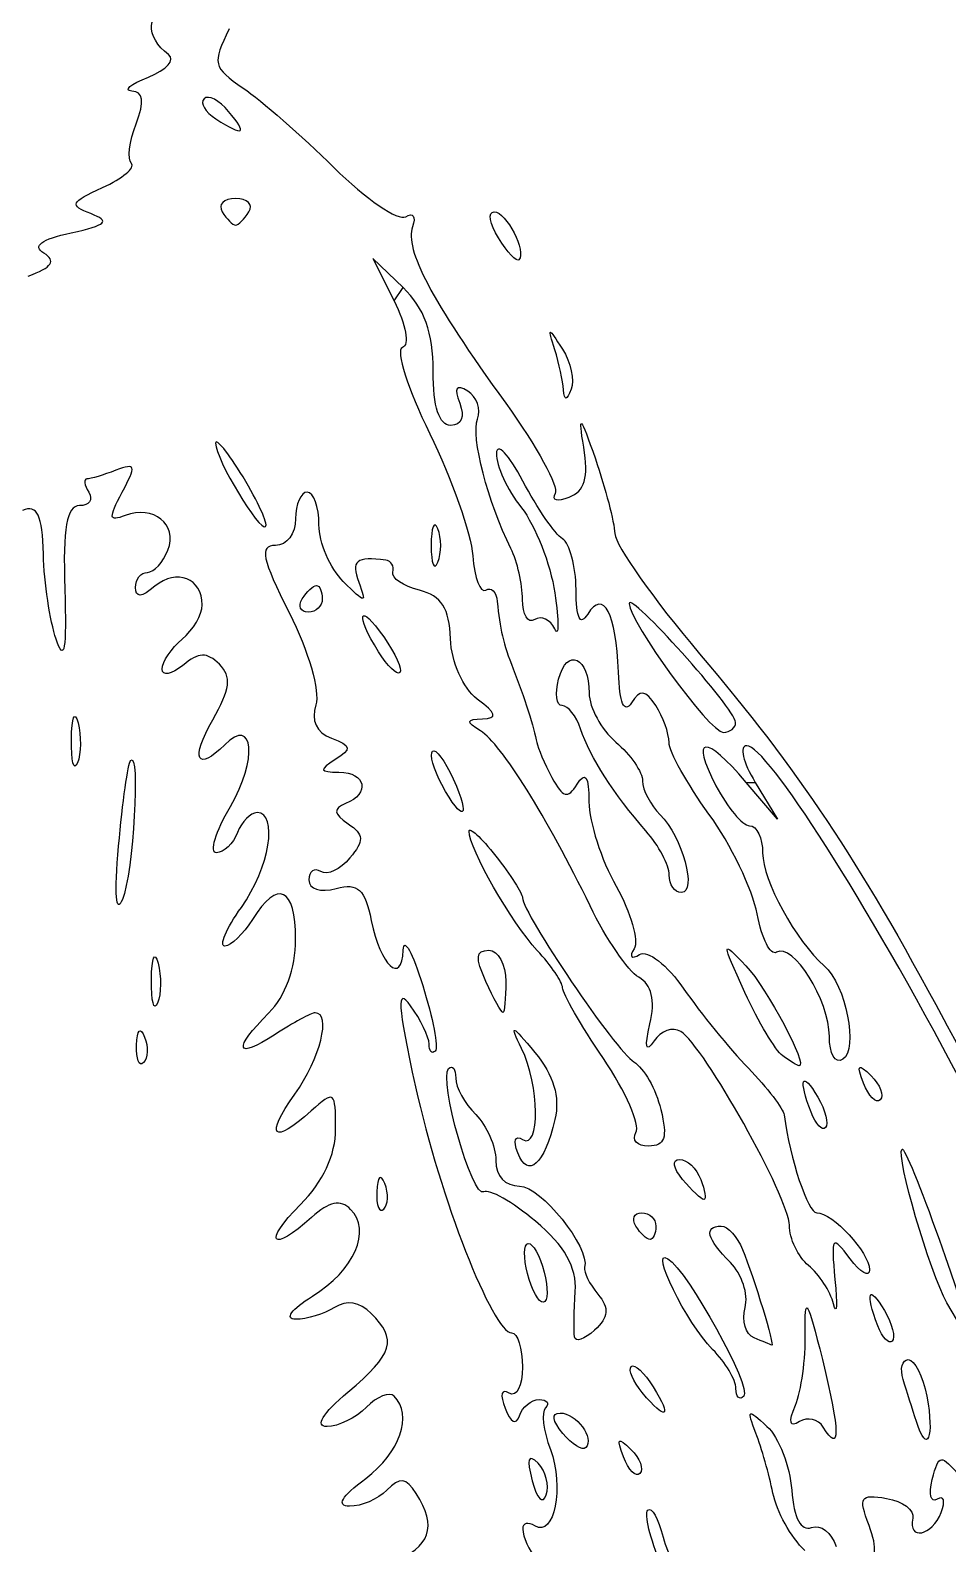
# Model space of a CAD drawing. Extents: x 2 to 593, y 3 to 839.
# Drawn here: x 177.8 to 215.2, y 163.8 to 225.5 of the extents above; entities that cross this region are included whole.
import ezdxf

# ---------------------------------------------------------------- set-up
doc = ezdxf.new("R2010")
doc.units = 0
doc.layers.add('Capa_1', color=7, linetype='CONTINUOUS')

msp = doc.modelspace()

# ---------------------------------------------------------------- linework, layer by layer
at = {"layer": 'Capa_1', "color": 7}
for points in [[(185.891544, 222.225808), (185.891544, 222.225808)], [(186.718936, 218.130296), (186.718936, 218.130296)], [(196.899616, 217.066224), (196.899616, 217.066224)], [(193.004832, 215.037856), (191.774968, 216.225344), (192.640848, 214.498984)], [(199.553304, 210.873408), (199.553304, 210.873408)], [(186.478144, 207.318688), (186.478144, 207.318688)], [(194.427672, 205.202816), (194.427672, 205.202816)], [(188.896192, 202.345256), (188.896192, 202.345256)], [(192.0054, 200.185368), (192.0054, 200.185368)], [(206.570976, 197.310256), (206.570976, 197.310256)], [(179.4768, 196.62072), (179.4768, 196.62072)], [(194.586544, 194.771472), (194.586544, 194.771472)], [(207.370512, 194.860992), (208.279808, 193.364128), (207.004432, 194.860992)], [(181.402712, 192.266208), (181.402712, 192.266208)], [(203.864848, 191.084168), (203.864848, 191.084168)], [(182.742688, 186.823056), (182.742688, 186.823056)], [(196.384816, 186.74156), (196.384816, 186.74156)], [(182.135248, 184.14684), (182.135232, 184.14684)], [(208.491472, 183.710808), (208.49152, 183.710808)], [(211.792408, 182.590368), (211.792408, 182.590368)], [(209.6474, 181.410184), (209.6474, 181.410184)], [(202.507136, 180.577648), (202.507136, 180.577648)], [(197.683704, 179.747872), (197.683736, 179.747872)], [(192.261744, 178.497464), (192.261752, 178.497464)], [(204.40916, 178.66756), (204.40916, 178.66756)], [(202.504064, 176.762464), (202.504064, 176.762464)], [(198.149544, 174.5852), (198.149544, 174.5852)], [(215.19364, 173.63264), (215.19364, 173.63264)], [(199.996976, 172.25044), (199.996968, 172.25044)], [(212.368968, 172.701136), (212.368968, 172.701136)], [(207.3246, 172.20484), (207.3246, 172.20484)], [(202.765296, 169.97172), (202.765296, 169.97172)], [(206.586424, 170.140008), (206.586424, 170.140008)], [(210.1414, 168.570448), (210.14136, 168.570448)], [(213.94748, 168.792032), (213.94748, 168.792032)], [(199.521248, 168.312464), (199.521248, 168.312464)], [(201.994736, 167.3496), (201.994736, 167.3496)], [(198.513392, 167.090832), (198.513392, 167.090832)]]:
    msp.add_lwpolyline(points, close=True, dxfattribs=at)
for points in [[(183.439704, 224.544784), (182.478696, 225.232752), (182.519552, 226.447144), (183.491144, 226.074304)], [(185.918736, 225.590616), (185.210176, 224.182528), (185.248832, 224.017128), (186.482672, 223.177456)], [(182.623232, 223.626736), (183.364464, 223.922504), (183.731872, 224.335632), (183.439704, 224.544784)], [(181.942472, 223.054472), (181.575664, 223.073432), (181.881992, 223.330968), (182.623232, 223.626736)], [(182.113296, 221.715144), (182.468376, 222.649072), (182.419816, 223.029776), (181.942472, 223.054472)], [(185.891544, 222.225808), (185.512848, 222.682104), (185.061312, 222.913728), (184.888112, 222.740528)], [(186.482672, 223.177456), (187.211216, 222.681656), (188.877152, 221.222072), (190.184752, 219.933912)], [(184.888112, 222.740528), (184.714904, 222.567328), (184.933472, 222.197744), (185.373912, 221.919232)], [(185.373912, 221.919232), (186.526208, 221.190504), (186.676768, 221.279672), (185.891544, 222.225808)], [(181.924952, 220.102584), (181.755696, 220.27184), (181.840448, 220.997504), (182.113296, 221.715144)], [(180.750008, 219.11928), (181.565488, 219.49084), (182.094216, 219.93332), (181.924952, 220.102584)], [(190.184752, 219.933912), (191.492352, 218.645768), (192.810072, 217.745016), (193.113024, 217.932248)], [(180.271432, 218.056384), (179.380992, 218.399864), (179.435176, 218.5202), (180.750008, 219.11928)], [(186.174616, 218.674608), (185.690224, 218.674608), (185.44528, 218.429664), (185.630304, 218.130296)], [(186.718936, 218.130296), (186.90396, 218.429664), (186.659016, 218.674608), (186.174616, 218.674608)], [(179.462624, 217.27396), (180.927272, 217.593152), (181.082648, 217.743464), (180.271432, 218.056384)], [(185.630304, 218.130296), (185.815328, 217.83092), (186.060272, 217.585976), (186.174616, 217.585976)], [(186.174616, 217.585976), (186.288968, 217.585976), (186.533912, 217.83092), (186.718936, 218.130296)], [(193.113024, 217.932248), (193.418616, 218.121112), (193.543352, 217.936248), (193.393216, 217.516512)], [(196.899616, 217.066224), (196.534192, 217.65136), (196.456024, 218.130104), (196.725912, 218.130104)], [(196.725912, 218.130104), (197.214576, 218.130104), (198.056168, 216.494504), (197.733512, 216.171848)], [(178.355552, 216.442624), (177.878536, 216.737432), (178.237448, 217.006952), (179.462624, 217.27396)], [(193.393216, 217.516512), (193.063856, 216.596232), (194.142288, 214.555888), (197.194072, 210.325424)], [(197.733512, 216.171848), (197.640296, 216.078624), (197.26504, 216.481096), (196.899616, 217.066224)], [(177.719064, 215.508968), (178.692328, 215.869624), (178.867336, 216.126328), (178.355552, 216.442624)], [(194.234696, 211.635888), (194.234696, 213.22188), (193.885656, 214.187384), (193.004832, 215.037856)], [(192.640848, 214.498984), (193.132416, 213.518928), (193.279104, 212.69536), (192.980192, 212.59388)], [(199.197072, 212.506352), (198.899304, 213.454128), (198.914664, 213.455312), (199.507752, 212.530352)], [(192.980192, 212.59388), (192.690584, 212.495576), (193.191536, 210.915296), (194.0934, 209.082144)], [(199.553304, 210.873408), (199.529704, 211.223144), (199.36936, 211.957968), (199.197072, 212.506352)], [(199.507752, 212.530352), (199.85092, 211.995168), (200.011224, 211.260344), (199.863984, 210.897408)], [(194.950344, 209.421408), (194.476296, 209.421408), (194.234696, 210.169), (194.234696, 211.635888)], [(195.64476, 210.816432), (195.174544, 211.10704), (195.075896, 210.95916), (195.318416, 210.327168)], [(196.041728, 209.678176), (196.194056, 210.075136), (196.015408, 210.587352), (195.64476, 210.816432)], [(199.863984, 210.897408), (199.67076, 210.421136), (199.58432, 210.414456), (199.553304, 210.873408)], [(195.318416, 210.327168), (195.533992, 209.7654), (195.394176, 209.421408), (194.950344, 209.421408)], [(197.194072, 210.325424), (198.464952, 208.563704), (199.37076, 206.90548), (199.206984, 206.640488)], [(200.376008, 208.52856), (200.147192, 209.923432), (200.232344, 209.837768), (200.8504, 208.051312)], [(197.406064, 204.393888), (196.46672, 206.277472), (195.770912, 208.972448), (196.041728, 209.678176)], [(185.360184, 208.688768), (185.357784, 208.054368), (187.160168, 205.054376), (187.400048, 205.294256)], [(186.478144, 207.318688), (185.864384, 208.325416), (185.361296, 208.941952), (185.360184, 208.688768)], [(194.0934, 209.082144), (194.995272, 207.248992), (195.786968, 205.007152), (195.852744, 204.100264)], [(197.896352, 207.143344), (197.313632, 208.246592), (196.82604, 208.75364), (196.812816, 208.270112)], [(196.812816, 208.270112), (196.799616, 207.786576), (197.258496, 206.793784), (197.832624, 206.063904)], [(199.78204, 206.493616), (200.417896, 206.737616), (200.57916, 207.290112), (200.376008, 208.52856)], [(200.8504, 208.051312), (201.264688, 206.853824), (201.622488, 205.482784), (201.645496, 205.004568)], [(181.294576, 207.589536), (180.7862, 207.394456), (180.253368, 207.234848), (180.110504, 207.234848)], [(181.547928, 206.690536), (182.137848, 207.7928), (182.10724, 207.901384), (181.294576, 207.589536)], [(180.110504, 207.234848), (179.967632, 207.234848), (180.00212, 206.989904), (180.187144, 206.690536)], [(187.400048, 205.294256), (187.50676, 205.400968), (187.091904, 206.31196), (186.478144, 207.318688)], [(199.50524, 204.79788), (199.203064, 204.984632), (198.479064, 206.040096), (197.896352, 207.143344)], [(178.336296, 204.163272), (178.294616, 205.776264), (178.0962, 206.191376), (177.47996, 205.954904)], [(180.187144, 206.690536), (180.37216, 206.39116), (180.202904, 206.146664), (179.811032, 206.147208)], [(181.670048, 205.741168), (181.002896, 205.48516), (180.983504, 205.635904), (181.547928, 206.690536)], [(183.413232, 204.33368), (183.81684, 205.38548), (182.82664, 206.184992), (181.670048, 205.741168)], [(189.100384, 206.69988), (188.838432, 206.69988), (188.624104, 206.209992), (188.624104, 205.611248)], [(189.576656, 205.368248), (189.576656, 206.100648), (189.362336, 206.69988), (189.100384, 206.69988)], [(199.206984, 206.640488), (199.043208, 206.375496), (199.301984, 206.3094), (199.78204, 206.493616)], [(179.811032, 206.147208), (179.288032, 206.147752), (179.127792, 205.243024), (179.208576, 202.74524)], [(188.624104, 205.611248), (188.624104, 205.00108), (188.261232, 204.522616), (187.798464, 204.522616)], [(194.427672, 205.202816), (194.276672, 205.577032), (194.15312, 205.270896), (194.15312, 204.522424)], [(197.832624, 206.063904), (198.406744, 205.334016), (199.019472, 203.770104), (199.194232, 202.588528)], [(190.566792, 203.054912), (190.022216, 203.594856), (189.576656, 204.635856), (189.576656, 205.368248)], [(194.427672, 203.842032), (194.578672, 204.216248), (194.578672, 204.8286), (194.427672, 205.202816)], [(201.645496, 205.004568), (201.668536, 204.526344), (203.223824, 202.321872), (205.101776, 200.105736)], [(182.57832, 203.424648), (182.845664, 203.424648), (183.221376, 203.833704), (183.413232, 204.33368)], [(187.798464, 204.522616), (187.135616, 204.522616), (187.248088, 203.979416), (188.368864, 201.767664)], [(194.15312, 204.522424), (194.15312, 203.773992), (194.276672, 203.467816), (194.427672, 203.842032)], [(197.877416, 202.320576), (197.877416, 202.941056), (197.665312, 203.87404), (197.406064, 204.393888)], [(200.062976, 202.721432), (200.058976, 203.67672), (199.807408, 204.611128), (199.50524, 204.79788)], [(178.8546, 200.703072), (178.599376, 201.451504), (178.366136, 203.008592), (178.336296, 204.163272)], [(192.298232, 203.923832), (191.105144, 204.082904), (190.868832, 203.890312), (191.196224, 203.025712)], [(192.588544, 203.433968), (192.653424, 203.673456), (192.522784, 203.893896), (192.298232, 203.923832)], [(195.852744, 204.100264), (195.918504, 203.193384), (196.156024, 202.564448), (196.380552, 202.702632)], [(182.09224, 202.81368), (182.09224, 203.149712), (182.310984, 203.424648), (182.57832, 203.424648)], [(184.813808, 202.0984), (184.813808, 203.188352), (183.774584, 203.59896), (182.884864, 202.86056)], [(193.677168, 202.694328), (193.01356, 202.861648), (192.52368, 203.19448), (192.588544, 203.433968)], [(179.208576, 202.74524), (179.288416, 200.278056), (179.191056, 199.71648), (178.8546, 200.703072)], [(182.884864, 202.86056), (182.32664, 202.39728), (182.09224, 202.383424), (182.09224, 202.81368)], [(188.896192, 202.345256), (189.081216, 202.644624), (189.340616, 202.889568), (189.472632, 202.889568)], [(189.472632, 202.889568), (189.604648, 202.889568), (189.712664, 202.644624), (189.712664, 202.345256)], [(191.196224, 203.025712), (191.530816, 202.142112), (191.485256, 202.144224), (190.566792, 203.054912)], [(194.94268, 200.715096), (194.89876, 201.963848), (194.57668, 202.467536), (193.677168, 202.694328)], [(196.380552, 202.702632), (196.60508, 202.840816), (196.81704, 202.633272), (196.851576, 202.241368)], [(199.194232, 202.588528), (199.368984, 201.40696), (199.368208, 200.74792), (199.192632, 201.124)], [(200.539256, 201.72304), (200.221104, 201.220936), (200.06864, 201.540536), (200.062976, 202.721432)], [(201.792256, 199.354336), (201.701368, 201.771928), (201.186712, 202.744856), (200.539256, 201.72304)], [(206.570976, 197.310256), (206.549856, 197.86828), (202.231904, 202.685824), (202.231904, 202.15136)], [(183.997336, 200.703088), (184.446392, 201.075768), (184.813808, 201.703656), (184.813808, 202.0984)], [(189.136224, 201.800936), (188.819184, 201.800936), (188.711168, 202.04588), (188.896192, 202.345256)], [(189.712664, 202.345256), (189.712664, 202.04588), (189.453264, 201.800936), (189.136224, 201.800936)], [(192.0054, 200.185368), (191.030584, 201.746296), (191.203584, 202.245936), (192.2176, 200.798224)], [(196.851576, 202.241368), (196.949928, 201.1252), (197.093864, 200.514216), (197.500288, 199.487664)], [(198.375336, 201.500112), (198.10144, 201.330896), (197.877416, 201.700104), (197.877416, 202.320576)], [(202.231904, 202.15136), (202.231904, 201.41004), (205.52648, 196.902016), (206.068256, 196.902016)], [(188.368864, 201.767664), (189.143144, 200.239704), (189.624848, 198.571432), (189.45044, 198.02192)], [(199.192632, 201.124), (199.01692, 201.500088), (198.649136, 201.669336), (198.375336, 201.500112)], [(183.180864, 199.48116), (183.180864, 199.780528), (183.548272, 200.3304), (183.997336, 200.703088)], [(192.2176, 200.798224), (192.6972, 200.113504), (192.994096, 199.457792), (192.877384, 199.34108)], [(196.031312, 198.260592), (195.447008, 198.70292), (194.976136, 199.764584), (194.94268, 200.715096)], [(185.513664, 199.67664), (185.004912, 200.185384), (184.67376, 200.175848), (184.0204, 199.6336)], [(192.877384, 199.34108), (192.760672, 199.224368), (192.36828, 199.604296), (192.0054, 200.185368)], [(199.351016, 199.07324), (199.695192, 200.389376), (200.59896, 199.972496), (200.59896, 198.4976)], [(205.101776, 200.105736), (209.174512, 195.299544), (211.535456, 191.765024), (215.06492, 185.190096)], [(184.0204, 199.6336), (183.558656, 199.250384), (183.180864, 199.181784), (183.180864, 199.48116)], [(185.243752, 197.413584), (185.96256, 198.666032), (186.022408, 199.167888), (185.513664, 199.67664)], [(197.500288, 199.487664), (197.943728, 198.367632), (198.364, 197.054832), (198.46052, 196.488216)], [(199.497808, 197.990736), (199.261376, 197.990736), (199.19532, 198.477864), (199.351016, 199.07324)], [(202.321, 198.10284), (202.026176, 197.6466), (201.83988, 198.08756), (201.792256, 199.354336)], [(196.244512, 197.455464), (196.87796, 197.475384), (196.830168, 197.65584), (196.031312, 198.260592)], [(200.59896, 198.4976), (200.59896, 197.913592), (201.08884, 197.016312), (201.687592, 196.503656)], [(203.3122, 197.9908), (202.883952, 198.64316), (202.68472, 198.66568), (202.321, 198.10284)], [(179.4768, 196.62072), (179.48792, 197.51884), (179.60988, 197.82036), (179.747888, 197.29076)], [(185.963984, 193.88124), (187.085696, 195.7824), (186.91964, 197.583504), (185.732136, 196.395992)], [(189.45044, 198.02192), (189.246048, 197.37792), (189.46972, 196.903064), (190.089496, 196.665232)], [(200.24752, 197.038184), (200.071608, 197.562088), (199.734232, 197.990736), (199.497808, 197.990736)], [(203.856512, 196.489224), (203.852512, 196.866032), (203.606992, 197.541744), (203.3122, 197.9908)], [(179.747888, 197.29076), (179.885896, 196.76116), (179.876824, 196.026336), (179.727728, 195.657816)], [(185.732136, 196.395992), (184.59536, 195.259216), (184.32756, 195.817208), (185.243752, 197.413584)], [(196.167712, 196.961136), (195.563128, 197.344208), (195.577152, 197.434504), (196.244512, 197.455464)], [(200.634712, 189.82608), (198.890312, 193.423872), (197.009792, 196.427592), (196.167712, 196.961136)], [(202.912296, 192.882896), (201.616824, 194.358368), (200.631344, 195.895056), (200.24752, 197.038184)], [(206.068256, 196.902016), (206.353248, 196.902016), (206.579472, 197.085728), (206.570976, 197.310256)], [(179.727728, 195.657816), (179.578624, 195.289296), (179.465712, 195.722616), (179.4768, 196.62072)], [(190.089496, 196.665232), (190.904048, 196.352664), (190.92624, 196.225488), (190.241792, 195.79264)], [(198.46052, 196.488216), (198.4982, 196.26684), (198.7762, 195.62396), (199.078232, 195.059608)], [(201.687592, 196.503656), (202.286336, 195.990992), (202.776216, 195.276056), (202.776216, 194.91492)], [(205.485184, 193.567304), (204.594, 194.797552), (203.861096, 196.112416), (203.856512, 196.489224)], [(207.004432, 194.860992), (205.3238, 196.833488), (204.714304, 196.766304), (205.769952, 194.724912)], [(207.026328, 196.357856), (206.71552, 196.357856), (206.8704, 195.684264), (207.370512, 194.860992)], [(215.739272, 182.705992), (211.935536, 189.95496), (207.849048, 196.357856), (207.026328, 196.357856)], [(181.402712, 192.266208), (181.565248, 194.062448), (181.786888, 195.634152), (181.89524, 195.758896)], [(181.89524, 195.758896), (182.298112, 196.222664), (181.998712, 191.13676), (181.561464, 190.088944)], [(190.241792, 195.79264), (189.569432, 195.367432), (189.593768, 195.284592), (190.393128, 195.2776)], [(194.586544, 194.771472), (194.252384, 195.395856), (194.081512, 196.00924), (194.206824, 196.134552)], [(194.206824, 196.134552), (194.332136, 196.259864), (194.714136, 195.749), (195.05572, 194.999304)], [(190.393128, 195.2776), (191.49, 195.268), (191.673312, 194.404296), (190.665288, 193.99528)], [(199.078232, 195.059608), (199.524112, 194.226472), (199.71716, 194.175296), (200.104848, 194.787456)], [(200.104848, 194.787456), (200.446944, 195.327624), (200.584688, 195.121688), (200.590656, 194.06108)], [(195.05572, 194.999304), (195.805824, 193.353008), (195.4406, 193.175648), (194.586544, 194.771472)], [(202.776216, 194.91492), (202.776216, 194.553776), (203.099336, 193.934616), (203.494272, 193.539024)], [(205.769952, 194.724912), (206.234384, 193.826792), (206.853024, 193.091968), (207.144712, 193.091968)], [(185.39356, 191.994048), (185.094888, 191.994048), (185.35156, 192.84328), (185.963984, 193.88124)], [(190.665288, 193.99528), (190.14628, 193.784688), (190.170248, 193.590104), (190.766368, 193.174936)], [(200.590656, 194.06108), (200.594656, 193.246904), (201.093568, 191.700224), (201.69804, 190.623992)], [(187.049296, 193.626992), (186.781952, 193.626992), (186.422232, 193.259584), (186.249912, 192.81052)], [(186.409688, 189.764736), (187.556424, 191.375176), (187.929336, 193.626992), (187.049296, 193.626992)], [(203.494272, 193.539024), (204.399192, 192.63256), (205.015984, 190.370328), (204.3582, 190.370328)], [(207.449968, 189.494424), (207.26052, 190.504264), (206.376368, 192.337064), (205.485184, 193.567304)], [(186.249912, 192.81052), (186.077592, 192.361464), (185.692232, 191.994048), (185.39356, 191.994048)], [(190.766368, 193.174936), (191.411376, 192.725704), (191.424368, 192.481896), (190.840768, 191.778704)], [(195.700128, 192.86612), (195.700128, 193.071048), (196.190008, 192.615928), (196.788752, 191.854744)], [(198.479568, 188.00556), (197.445816, 189.11516), (195.700128, 192.167944), (195.700128, 192.86612)], [(203.864848, 191.084168), (203.864848, 191.476776), (203.4362, 192.2862), (202.912296, 192.882896)], [(207.144712, 193.091968), (207.4364, 193.091968), (207.675048, 192.593472), (207.675048, 191.984192)], [(181.561464, 190.088944), (181.287184, 189.431664), (181.22428, 190.29436), (181.402712, 192.266208)], [(207.675048, 191.984192), (207.675048, 190.871), (209.027488, 188.391072), (210.187776, 187.376664)], [(189.651056, 191.225024), (189.385608, 191.38908), (189.168424, 191.235344), (189.168424, 190.883392)], [(190.840768, 191.778704), (190.45188, 191.31012), (189.916512, 191.06096), (189.651056, 191.225024)], [(196.788752, 191.854744), (197.387504, 191.093568), (197.877384, 190.330464), (197.877384, 190.158968)], [(188.624008, 188.456), (188.624008, 190.581312), (187.893768, 190.920216), (186.864744, 189.272472)], [(189.168424, 190.883392), (189.168424, 190.507104), (189.626248, 190.363192), (190.279664, 190.534064)], [(190.279664, 190.534064), (191.17056, 190.76704), (191.454336, 190.507584), (191.71076, 189.225432)], [(204.3582, 190.370328), (204.086856, 190.370328), (203.864848, 190.69156), (203.864848, 191.084168)], [(197.877384, 190.158968), (197.877384, 189.530312), (201.708352, 183.88028), (202.421024, 183.457864)], [(201.69804, 190.623992), (202.30252, 189.547768), (202.632088, 188.40024), (202.430416, 188.07392)], [(185.73444, 188.183848), (185.486688, 188.183848), (185.79052, 188.895248), (186.409688, 189.764736)], [(202.617232, 186.915752), (202.180032, 187.169256), (201.287888, 188.478904), (200.634712, 189.82608)], [(208.241808, 187.934848), (207.995744, 187.782768), (207.639416, 188.484584), (207.449968, 189.494424)], [(186.864744, 189.272472), (186.490824, 188.673728), (185.982184, 188.183848), (185.73444, 188.183848)], [(191.71076, 189.225432), (192.079712, 187.38068), (192.961208, 186.569352), (193.01504, 188.024968)], [(187.535376, 185.462272), (188.209296, 186.136184), (188.624008, 187.276656), (188.624008, 188.456)], [(193.01504, 188.024968), (193.03504, 188.566544), (193.391832, 187.917176), (193.807856, 186.581936)], [(206.954152, 186.287968), (205.979176, 188.425584), (205.979856, 188.445408), (206.991352, 187.3766)], [(210.396624, 184.501856), (210.396624, 185.967744), (208.904744, 188.34456), (208.241808, 187.934848)], [(182.742688, 186.823056), (182.753808, 187.721176), (182.875768, 188.022696), (183.013776, 187.493096)], [(196.384816, 186.74156), (195.942952, 187.711344), (195.97056, 188.011632), (196.501568, 188.011632)], [(196.501568, 188.011632), (196.884048, 188.011632), (197.196992, 187.440104), (197.196992, 186.74156)], [(199.510328, 186.484776), (199.510328, 186.712696), (199.046488, 187.39704), (198.479568, 188.00556)], [(202.430416, 188.07392), (202.220256, 187.73388), (202.314216, 187.635424), (202.65052, 187.84328)], [(202.65052, 187.84328), (202.973264, 188.042744), (203.78908, 187.406992), (204.463464, 186.430512)], [(183.013776, 187.493096), (183.151784, 186.963488), (183.142712, 186.228664), (182.993616, 185.860152)], [(206.991352, 187.3766), (207.85784, 186.461064), (209.553304, 183.27624), (209.160192, 183.302576)], [(210.187776, 187.376664), (211.0716, 186.60396), (211.593816, 183.96996), (210.942936, 183.567696)], [(182.993616, 185.860152), (182.844512, 185.491632), (182.7316, 185.924952), (182.742688, 186.823056)], [(193.314832, 185.748224), (192.731248, 186.546312), (192.776104, 185.806224), (193.514712, 182.450288)], [(193.807856, 186.581936), (194.223872, 185.246696), (194.452432, 184.0424), (194.315752, 183.90572)], [(197.080248, 185.471496), (197.016008, 185.471496), (196.703088, 186.043032), (196.384816, 186.74156)], [(197.196992, 186.74156), (197.196992, 186.043032), (197.144432, 185.471496), (197.080248, 185.471496)], [(201.178472, 183.598664), (200.260992, 184.958112), (199.510328, 186.256864), (199.510328, 186.484776)], [(203.077672, 185.010656), (203.30316, 185.984232), (203.153112, 186.60504), (202.617232, 186.915752)], [(204.463464, 186.430512), (205.137832, 185.454032), (206.32004, 184.001912), (207.090576, 183.203584)], [(208.49152, 183.710808), (208.192152, 183.930752), (207.500328, 185.09048), (206.954152, 186.287968)], [(187.788384, 184.5832), (186.16884, 183.522032), (186.040624, 183.96752), (187.535376, 185.462272)], [(189.421328, 185.462272), (189.261112, 185.462272), (188.526288, 185.066688), (187.788384, 184.5832)], [(188.586944, 182.144328), (189.631008, 183.610584), (190.096664, 185.462272), (189.421328, 185.462272)], [(194.067256, 184.188216), (194.067256, 184.480272), (193.728664, 185.182272), (193.314832, 185.748224)], [(215.06492, 185.190096), (216.511272, 182.495736), (219.236776, 177.857784), (221.1216, 174.883536)], [(182.135232, 184.14684), (182.161392, 184.780944), (182.290328, 184.90992), (182.464088, 184.475704)], [(197.840816, 184.010416), (197.34168, 185.032096), (197.41856, 185.007928), (198.387384, 183.838552)], [(203.243192, 184.316592), (202.907528, 183.813), (202.853128, 184.041112), (203.077672, 185.010656)], [(204.336992, 184.69972), (204.010392, 184.901568), (203.518192, 184.72916), (203.243192, 184.316592)], [(208.763728, 176.800016), (208.763728, 177.897192), (205.277552, 184.118424), (204.336992, 184.69972)], [(182.421128, 183.432432), (182.240256, 183.25156), (182.111608, 183.573048), (182.135248, 184.14684)], [(182.464088, 184.475704), (182.62132, 184.082776), (182.601984, 183.613296), (182.421128, 183.432432)], [(194.315752, 183.90572), (194.17908, 183.769048), (194.067256, 183.8962), (194.067256, 184.188216)], [(197.883616, 180.296656), (198.604472, 179.851144), (198.573856, 182.510056), (197.840816, 184.010416)], [(210.942936, 183.567696), (210.636936, 183.378576), (210.396624, 183.789496), (210.396624, 184.501856)], [(194.866168, 183.186064), (195.02548, 183.345376), (195.155824, 183.172464), (195.155824, 182.801808)], [(198.387384, 183.838552), (199.152528, 182.915032), (199.414256, 182.040504), (199.20188, 181.116976)], [(202.507136, 180.577648), (202.693848, 180.87976), (202.095952, 182.239216), (201.178472, 183.598664)], [(202.421024, 183.457864), (202.8254, 183.218184), (203.320352, 182.348488), (203.52092, 181.525216)], [(209.160192, 183.302576), (209.091792, 183.306576), (208.79084, 183.490864), (208.491472, 183.710808)], [(211.792408, 182.590368), (211.497016, 183.366128), (211.559536, 183.428648), (212.097112, 182.89508)], [(196.302616, 178.159232), (195.838368, 177.87232), (194.441336, 182.761224), (194.866168, 183.186064)], [(195.155824, 182.801808), (195.155824, 182.431152), (195.523232, 181.76048), (195.972296, 181.311416)], [(207.090576, 183.203584), (207.861112, 182.405256), (208.518568, 181.54796), (208.551584, 181.29848)], [(209.6474, 181.410184), (209.122144, 182.77896), (209.277096, 183.132144), (209.918752, 182.028704)], [(212.097112, 182.89508), (212.469104, 182.525848), (212.636352, 182.08664), (212.46876, 181.919048)], [(189.261544, 181.464272), (187.701504, 180.052456), (187.349832, 180.406968), (188.586944, 182.144328)], [(190.256952, 180.722024), (190.256952, 182.279336), (190.204952, 182.31808), (189.261544, 181.464272)], [(193.514712, 182.450288), (194.505288, 177.949472), (196.668624, 172.408048), (197.435144, 172.408048)], [(212.46876, 181.919048), (212.301168, 181.751464), (211.996808, 182.053552), (211.792408, 182.590368)], [(203.52092, 181.525216), (203.802216, 180.370576), (203.6892, 180.028352), (203.026624, 180.028352)], [(209.918752, 182.028704), (210.236464, 181.482352), (210.381744, 180.920664), (210.2416, 180.78052)], [(195.972296, 181.311416), (196.421352, 180.86236), (196.788768, 180.02256), (196.788768, 179.445192)], [(199.20188, 181.116976), (198.781144, 179.28744), (198.097104, 178.67056), (197.683704, 179.747872)], [(208.551584, 181.29848), (208.790888, 179.490448), (209.518408, 177.30684), (209.881504, 177.30684)], [(210.2416, 180.78052), (210.101456, 180.640376), (209.834064, 180.923728), (209.6474, 181.410184)], [(188.821944, 177.643928), (189.73856, 178.56056), (190.256952, 179.672496), (190.256952, 180.722024)], [(197.683736, 179.747872), (197.486784, 180.261128), (197.570264, 180.49032), (197.883616, 180.296656)], [(203.026624, 180.028352), (202.554192, 180.028352), (202.320424, 180.275536), (202.507136, 180.577648)], [(215.19364, 173.63264), (214.486848, 174.897376), (213.101224, 179.640832), (213.3612, 179.905704)], [(213.3612, 179.905704), (213.44192, 179.987944), (214.121264, 178.334592), (214.87084, 176.231584)], [(196.788768, 179.445192), (196.788768, 178.8006), (197.16364, 178.395448), (197.76004, 178.395448)], [(204.40916, 178.66756), (204.018592, 179.138176), (203.965688, 179.484032), (204.28428, 179.484032)], [(204.28428, 179.484032), (204.58828, 179.484032), (204.977992, 179.116624), (205.15032, 178.66756)], [(192.261752, 178.497464), (192.087992, 178.93168), (191.959016, 178.802704), (191.932896, 178.168608)], [(192.218784, 177.454192), (192.399648, 177.635064), (192.418984, 178.104544), (192.261744, 178.497464)], [(197.76004, 178.395448), (198.629728, 178.395448), (200.630624, 175.893), (200.41328, 175.077136)], [(205.2752, 177.851088), (205.171568, 177.851088), (204.781848, 178.218504), (204.40916, 178.66756)], [(205.15032, 178.66756), (205.32264, 178.218504), (205.378832, 177.851088), (205.2752, 177.851088)], [(190.8682, 177.448344), (190.450376, 177.866168), (189.993888, 177.772528), (189.2744, 177.121392)], [(191.932896, 178.168608), (191.909296, 177.594808), (192.037904, 177.27332), (192.218784, 177.454192)], [(198.408656, 176.96212), (197.467024, 177.754448), (196.519304, 178.293152), (196.302616, 178.159232)], [(189.2744, 177.121392), (187.638328, 175.640768), (187.258008, 176.08), (188.821944, 177.643928)], [(189.308536, 173.902568), (191.017752, 174.962232), (191.731552, 176.584992), (190.8682, 177.448344)], [(202.504064, 176.762464), (202.31904, 177.061832), (202.427024, 177.306776), (202.744096, 177.306776)], [(202.744096, 177.306776), (203.061136, 177.306776), (203.320536, 177.061832), (203.320536, 176.762464)], [(209.881504, 177.30684), (210.53104, 177.30684), (212.0296, 175.68824), (212.0296, 174.986664)], [(200.030008, 174.100824), (200.093368, 175.093408), (199.604808, 175.955624), (198.408656, 176.96212)], [(203.080504, 176.218144), (202.94848, 176.218144), (202.68908, 176.463088), (202.504064, 176.762464)], [(203.320536, 176.762464), (203.320536, 176.463088), (203.21252, 176.218144), (203.080504, 176.218144)], [(206.356528, 175.28164), (205.391936, 176.246232), (205.262024, 176.762448), (205.983872, 176.762448)], [(205.983872, 176.762448), (206.251216, 176.762448), (206.644136, 176.3338), (206.857032, 175.809904)], [(209.547528, 175.156696), (209.116432, 175.514472), (208.763728, 176.25396), (208.763728, 176.800016)], [(198.149544, 174.5852), (197.945184, 175.229072), (197.900456, 175.878344), (198.050144, 176.028032)], [(198.050144, 176.028032), (198.199832, 176.177712), (198.489496, 175.773384), (198.693856, 175.12952)], [(205.633872, 171.735056), (204.565864, 172.811432), (203.036344, 175.91376), (203.809144, 175.436144)], [(211.237984, 175.433784), (210.500704, 176.417848), (210.45864, 176.3596), (210.62512, 174.585264)], [(214.87084, 176.231584), (216.280304, 172.277232), (216.374376, 171.519864), (215.19364, 173.63264)], [(203.809144, 175.436144), (204.625032, 174.931896), (207.252904, 170.171464), (206.906568, 169.82512)], [(206.857032, 175.809904), (207.327568, 174.651976), (208.181496, 171.846912), (208.045288, 171.906592)], [(212.0296, 174.986664), (212.0296, 174.651464), (211.673376, 174.852664), (211.237984, 175.433784)], [(198.693856, 175.12952), (198.898216, 174.485648), (198.942944, 173.836376), (198.793256, 173.686688)], [(200.41328, 175.077136), (200.36568, 174.898624), (200.608424, 174.408736), (200.952616, 173.988504)], [(206.958632, 173.44152), (207.099776, 173.98128), (206.828832, 174.809336), (206.356528, 175.28164)], [(210.5676, 173.593192), (210.43764, 174.095352), (209.978608, 174.798936), (209.547528, 175.156696)], [(198.793256, 173.686688), (198.643568, 173.537008), (198.353896, 173.941336), (198.149544, 174.5852)], [(199.996968, 172.25044), (199.965208, 172.486776), (199.980088, 173.319448), (200.030008, 174.100824)], [(210.62512, 174.585264), (210.723432, 173.537464), (210.69752, 173.091024), (210.5676, 173.593192)], [(212.368968, 172.701136), (211.84372, 174.06992), (211.998664, 174.423104), (212.640328, 173.319664)], [(188.624008, 172.965848), (188.159992, 172.969048), (188.455496, 173.37372), (189.308536, 173.902568)], [(190.209152, 173.446288), (189.786384, 173.178664), (189.073064, 172.962472), (188.624008, 172.965848)], [(191.706016, 173.204672), (191.237664, 173.673032), (190.703544, 173.75924), (190.209152, 173.446288)], [(200.952616, 173.988504), (201.430832, 173.404648), (201.398744, 173.058928), (200.816536, 172.5226)], [(209.411824, 172.407984), (209.380384, 173.990488), (209.49876, 173.806144), (210.11084, 171.319352)], [(190.759504, 169.997688), (192.614304, 171.5584), (192.78248, 172.128208), (191.706016, 173.204672)], [(207.3246, 172.20484), (206.982168, 172.345248), (206.81748, 172.901752), (206.958632, 173.44152)], [(212.640328, 173.319664), (212.95804, 172.773304), (213.10332, 172.211624), (212.963176, 172.071472)], [(197.435144, 172.408048), (197.678416, 172.408048), (197.877456, 171.78124), (197.877456, 171.015136)], [(200.816536, 172.5226), (200.397504, 172.136584), (200.028704, 172.014112), (199.996976, 172.25044)], [(209.014168, 169.46104), (209.253688, 170.034056), (209.432632, 171.360176), (209.411824, 172.407984)], [(212.963176, 172.071472), (212.823032, 171.931328), (212.55564, 172.21468), (212.368968, 172.701136)], [(206.586424, 170.140008), (206.586424, 170.489272), (206.157776, 171.207048), (205.633872, 171.735056)], [(208.045288, 171.906592), (207.991368, 171.930192), (207.667032, 172.06444), (207.3246, 172.20484)], [(197.877456, 171.015136), (197.877456, 170.235896), (197.6404, 169.768736), (197.339376, 169.954776)], [(202.765296, 169.97172), (202.386608, 170.428016), (202.182184, 170.90676), (202.311016, 171.0356)], [(202.311016, 171.0356), (202.439856, 171.164432), (202.844248, 170.791104), (203.209672, 170.205968)], [(210.11084, 171.319352), (210.839056, 168.360688), (210.849448, 167.424736), (210.1414, 168.570448)], [(213.407432, 170.50288), (213.267152, 170.951944), (213.361032, 171.319352), (213.616144, 171.319352)], [(213.616144, 171.319352), (213.871216, 171.319352), (214.209312, 170.645768), (214.367464, 169.822488)], [(213.94748, 168.792032), (213.790744, 169.283936), (213.547728, 170.053824), (213.407432, 170.50288)], [(189.904152, 168.588512), (189.394816, 168.588512), (189.718456, 169.121704), (190.759504, 169.997688)], [(191.481664, 166.473904), (192.881384, 167.518216), (193.413928, 169.060296), (192.641568, 169.832664)], [(192.641568, 169.832664), (192.456248, 170.017992), (191.948864, 169.813864), (191.514056, 169.379064)], [(197.339376, 169.954776), (197.017648, 170.153616), (196.948384, 169.904056), (197.167112, 169.334032)], [(203.209672, 170.205968), (203.999912, 168.940592), (203.736368, 168.801656), (202.765296, 169.97172)], [(206.906568, 169.82512), (206.730488, 169.64904), (206.586424, 169.79072), (206.586424, 170.140008)], [(214.367464, 169.822488), (214.689336, 168.146944), (214.388344, 167.408416), (213.94748, 168.792032)], [(191.514056, 169.379064), (191.079256, 168.944264), (190.3548, 168.588512), (189.904152, 168.588512)], [(197.167112, 169.334032), (197.391968, 168.748072), (197.616784, 168.632304), (197.750552, 169.0336)], [(197.750552, 169.0336), (197.870248, 169.392664), (198.233528, 169.686456), (198.557848, 169.686456)], [(198.557848, 169.686456), (198.882168, 169.686456), (198.999864, 169.5388), (198.8194, 169.358336)], [(198.8194, 169.358336), (198.638928, 169.177864), (198.726816, 168.410688), (199.014696, 167.653496)], [(199.521248, 168.312464), (199.09192, 168.829776), (199.050624, 169.142096), (199.41156, 169.142096)], [(199.41156, 169.142096), (200.069392, 169.142096), (200.836352, 168.109424), (200.458872, 167.731936)], [(207.395608, 168.325648), (207.01788, 169.306056), (207.063144, 169.333064), (207.850952, 168.597344)], [(209.17788, 168.789528), (208.771192, 168.538176), (208.718592, 168.753928), (209.014168, 169.46104)], [(207.850952, 168.597344), (208.33208, 168.148032), (208.786824, 166.97852), (208.861504, 165.998432)], [(210.14136, 168.570448), (209.941008, 168.894616), (209.507448, 168.9932), (209.17788, 168.789528)], [(200.458872, 167.731936), (200.321872, 167.594936), (199.899936, 167.856176), (199.521248, 168.312464)], [(201.994736, 167.3496), (201.699352, 168.125352), (201.761872, 168.187872), (202.299448, 167.654304)], [(208.091704, 165.876232), (207.939544, 166.624664), (207.626304, 167.726904), (207.395608, 168.325648)], [(198.513392, 167.090832), (198.109472, 167.494752), (198.038632, 167.282232), (198.275392, 166.376848)], [(199.014696, 167.653496), (199.594728, 166.127912), (199.173128, 164.051112), (198.382584, 164.539688)], [(202.671096, 166.67828), (202.503504, 166.510688), (202.199144, 166.812784), (201.994736, 167.3496)], [(202.299448, 167.654304), (202.67144, 167.285072), (202.83868, 166.845864), (202.671096, 166.67828)], [(214.595256, 166.427544), (214.873968, 167.493344), (214.907496, 167.4958), (215.769208, 166.513496)], [(198.850488, 165.801752), (198.981384, 166.194448), (198.829688, 166.774528), (198.513392, 167.090832)], [(190.82848, 165.339872), (190.2688, 165.351312), (190.488672, 165.733048), (191.481664, 166.473904)], [(193.537176, 165.862392), (193.128368, 166.509016), (192.886264, 166.53672), (192.348016, 165.998472)], [(198.275392, 166.376848), (198.467872, 165.640824), (198.7146, 165.394088), (198.850488, 165.801752)], [(214.795664, 165.631592), (214.527648, 165.465944), (214.437456, 165.82412), (214.595256, 166.427544)], [(192.348016, 165.998472), (191.976304, 165.62676), (191.292512, 165.330392), (190.82848, 165.339872)], [(192.570288, 163.046224), (194.131104, 163.68908), (194.40564, 164.488712), (193.537176, 165.862392)], [(209.394568, 163.530448), (208.83016, 164.072192), (208.243872, 165.1278), (208.091704, 165.876232)], [(208.861504, 165.998432), (208.949304, 164.846192), (209.234688, 164.30756), (209.669088, 164.474256)], [(212.014168, 164.555944), (211.572184, 165.718464), (211.651632, 165.841752), (212.72564, 165.65988)], [(212.72564, 165.65988), (213.390608, 165.547272), (213.873432, 165.182472), (213.798592, 164.849216)], [(214.958832, 165.088032), (215.137112, 165.55264), (215.063696, 165.79724), (214.795664, 165.631592)], [(203.533024, 162.941312), (203.081712, 164.021472), (202.837344, 165.030144), (202.99, 165.182792)], [(202.99, 165.182792), (203.142648, 165.335456), (203.424048, 164.836816), (203.61532, 164.07472)], [(213.798592, 164.849216), (213.590496, 163.922608), (214.590616, 164.128472), (214.958832, 165.088032)], [(198.382584, 164.539688), (198.10476, 164.711392), (197.881208, 164.653712), (197.885792, 164.411512)], [(197.885792, 164.411512), (197.897872, 163.772232), (198.947848, 162.241872), (198.957752, 162.84908)], [(209.669088, 164.474256), (210.038584, 164.616048), (210.488448, 164.267168), (210.668784, 163.698976)], [(211.754192, 162.956584), (212.314312, 163.17152), (212.382064, 163.588328), (212.014168, 164.555944)], [(203.61532, 164.07472), (203.806592, 163.312624), (204.3084, 162.556584), (204.73044, 162.394632)]]:
    msp.add_open_spline(points, degree=3, dxfattribs=at)

doc.saveas('drawing.dxf')
